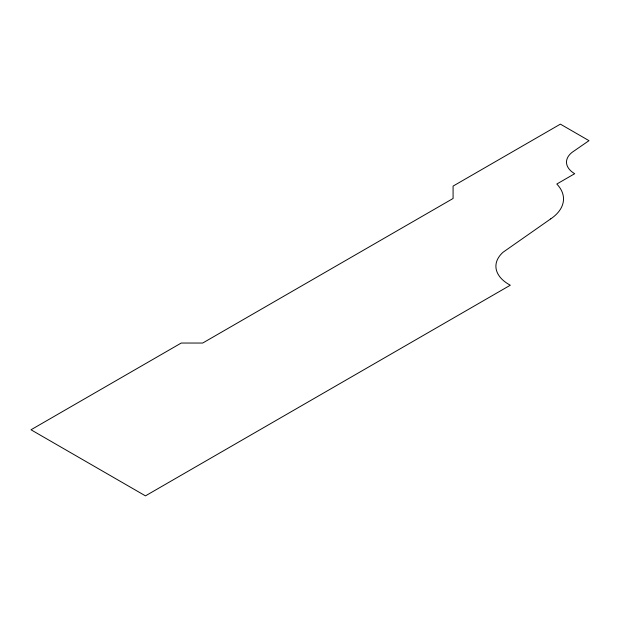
<?xml version="1.0" encoding="UTF-8"?>
<svg xmlns="http://www.w3.org/2000/svg" width="620" height="620" viewBox="0 0 620 620"><rect width="100%" height="100%" fill="white"/><g stroke="black" fill="none" stroke-linecap="round" stroke-linejoin="round"><path stroke-width="0.93" d="M550.715 218.883L503.153 252.177A44.663 25.784 0 0 0 510.307 285.216L145.46 495.861L31 429.776L181.234 343.038L202.694 343.038L453.081 198.485L453.081 186.093L560.387 124.14L589 140.662L572.384 152.133A28.528 16.469 0 0 0 574.693 173.701L556.807 184.032A53.049 30.628 0 0 1 550.715 218.883"/></g></svg>
